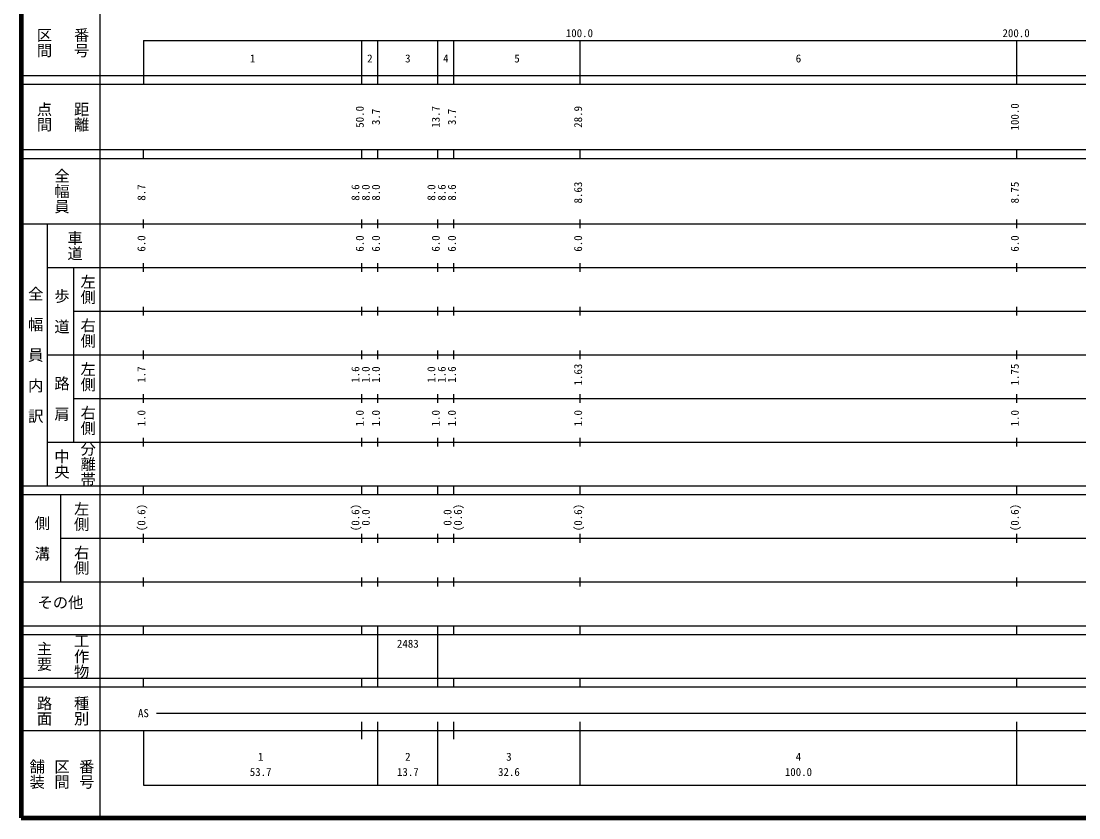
# Model space of a CAD drawing. Units: millimetres on the paper, enlarged 1000 times. Extents: x 40000 to 680000, y 20000 to 380000.
# Drawn here: x 40000 to 282206, y 20000 to 202409 of the extents above; entities that cross this region are included whole.
import ezdxf
from ezdxf.enums import TextEntityAlignment as Align

# ---------------------------------------------------------------- set-up
doc = ezdxf.new("R2010")
doc.units = ezdxf.units.MM
doc.header["$LTSCALE"] = 1000
doc.layers.add('M-TTL', color=2, linetype='Continuous', lineweight=140)
doc.layers.add('M-TTL-BAND', color=7, linetype='Continuous', lineweight=25)
doc.styles.add('@ＭＳ ゴシック', font='')
doc.styles.add('ＭＳ ゴシック', font='')
doc.styles.get('@ＭＳ ゴシック').set_extended_font_data('@MS Gothic')
doc.styles.get('ＭＳ ゴシック').set_extended_font_data('MS Gothic')

msp = doc.modelspace()

# ---------------------------------------------------------------- linework, layer by layer
at = {"layer": 'M-TTL'}
for p, q in [((40000, 380000), (40000, 20000)), ((40000, 20000), (680000, 20000))]:
    msp.add_line(p, q, dxfattribs=at)
at = {"layer": 'M-TTL-BAND'}
for p, q in [((58000, 370000), (58000, 20000)), ((68000, 198000), (579000, 198000)), ((68000, 198000), (68000, 188000)), ((118000, 188000), (118000, 198000)), ((121700, 188000), (121700, 198000)), ((135400, 188000), (135400, 198000)), ((139100, 188000), (139100, 198000)), ((168000, 188000), (168000, 198000)), ((268000, 188000), (268000, 198000)), ((40000, 190000), (579000, 190000)), ((40000, 188000), (579000, 188000)), ((40000, 173000), (579000, 173000)), ((68000, 171000), (68000, 173000)), ((118000, 171000), (118000, 173000)), ((121700, 171000), (121700, 173000)), ((135400, 171000), (135400, 173000)), ((139100, 171000), (139100, 173000)), ((168000, 171000), (168000, 173000)), ((268000, 171000), (268000, 173000)), ((40000, 171000), (579000, 171000)), ((40000, 156000), (579000, 156000)), ((46000, 96000), (46000, 156000)), ((68000, 155000), (68000, 157000)), ((118000, 155000), (118000, 157000)), ((121700, 155000), (121700, 157000)), ((135400, 155000), (135400, 157000)), ((139100, 155000), (139100, 157000)), ((168000, 155000), (168000, 157000)), ((268000, 155000), (268000, 157000)), ((46000, 146000), (579000, 146000)), ((52000, 146000), (52000, 106000)), ((68000, 145000), (68000, 147000)), ((118000, 145000), (118000, 147000)), ((121700, 145000), (121700, 147000)), ((135400, 145000), (135400, 147000)), ((139100, 145000), (139100, 147000)), ((168000, 145000), (168000, 147000)), ((268000, 145000), (268000, 147000)), ((52000, 136000), (579000, 136000)), ((68000, 135000), (68000, 137000)), ((118000, 135000), (118000, 137000)), ((121700, 135000), (121700, 137000)), ((135400, 135000), (135400, 137000)), ((139100, 135000), (139100, 137000)), ((168000, 135000), (168000, 137000)), ((268000, 135000), (268000, 137000)), ((46000, 126000), (579000, 126000)), ((68000, 125000), (68000, 127000)), ((118000, 125000), (118000, 127000)), ((121700, 125000), (121700, 127000)), ((135400, 125000), (135400, 127000)), ((139100, 125000), (139100, 127000)), ((168000, 125000), (168000, 127000)), ((268000, 125000), (268000, 127000)), ((68000, 115000), (68000, 117000)), ((118000, 115000), (118000, 117000)), ((121700, 115000), (121700, 117000)), ((135400, 115000), (135400, 117000)), ((139100, 115000), (139100, 117000)), ((168000, 115000), (168000, 117000)), ((268000, 115000), (268000, 117000)), ((52000, 116000), (579000, 116000)), ((68000, 105000), (68000, 107000)), ((118000, 105000), (118000, 107000)), ((121700, 105000), (121700, 107000)), ((135400, 105000), (135400, 107000)), ((139100, 105000), (139100, 107000)), ((168000, 105000), (168000, 107000)), ((268000, 105000), (268000, 107000)), ((46000, 106000), (579000, 106000)), ((40000, 96000), (579000, 96000)), ((68000, 94000), (68000, 96000)), ((118000, 94000), (118000, 96000)), ((121700, 94000), (121700, 96000)), ((135400, 94000), (135400, 96000)), ((139100, 94000), (139100, 96000)), ((168000, 94000), (168000, 96000)), ((268000, 94000), (268000, 96000)), ((40000, 94000), (579000, 94000)), ((49000, 94000), (49000, 74000)), ((68000, 83000), (68000, 85000)), ((118000, 83000), (118000, 85000)), ((121700, 83000), (121700, 85000)), ((135400, 83000), (135400, 85000)), ((139100, 83000), (139100, 85000)), ((168000, 83000), (168000, 85000)), ((268000, 83000), (268000, 85000)), ((49000, 84000), (579000, 84000)), ((40000, 74000), (579000, 74000)), ((68000, 73000), (68000, 75000)), ((118000, 73000), (118000, 75000)), ((121700, 73000), (121700, 75000)), ((135400, 73000), (135400, 75000)), ((139100, 73000), (139100, 75000)), ((168000, 73000), (168000, 75000)), ((268000, 73000), (268000, 75000)), ((40000, 64000), (579000, 64000)), ((68000, 62000), (68000, 64000)), ((118000, 62000), (118000, 64000)), ((121700, 62000), (121700, 64000)), ((135400, 62000), (135400, 64000)), ((139100, 62000), (139100, 64000)), ((168000, 62000), (168000, 64000)), ((268000, 62000), (268000, 64000)), ((40000, 62000), (579000, 62000)), ((121700, 52000), (121700, 62000)), ((135400, 52000), (135400, 62000)), ((40000, 52000), (579000, 52000)), ((68000, 50000), (68000, 52000)), ((118000, 50000), (118000, 52000)), ((121700, 50000), (121700, 52000)), ((135400, 50000), (135400, 52000)), ((139100, 50000), (139100, 52000)), ((168000, 50000), (168000, 52000)), ((268000, 50000), (268000, 52000)), ((40000, 50000), (579000, 50000)), ((71000, 44000), (565000, 44000)), ((118000, 38000), (118000, 42000)), ((121700, 27500), (121700, 42000)), ((135400, 27500), (135400, 42000)), ((139100, 38000), (139100, 42000)), ((168000, 27500), (168000, 42000)), ((268000, 27500), (268000, 42000)), ((40000, 40000), (579000, 40000)), ((68000, 40000), (68000, 27500)), ((68000, 27500), (579000, 27500))]:
    msp.add_line(p, q, dxfattribs=at)

# ---------------------------------------------------------------- texts
for s, height, rotation, style, p in [('区間', 2566, 270, '@ＭＳ ゴシック', (43250, 201000)), ('番号', 2566, 270, '@ＭＳ ゴシック', (51750, 201000)), ('点間', 2566, 270, '@ＭＳ ゴシック', (43250, 184000)), ('距離', 2566, 270, '@ＭＳ ゴシック', (51750, 184000)), ('50.0', 1833, 90, 'ＭＳ ゴシック', (119000, 178000)), ('3.7', 1833, 90, 'ＭＳ ゴシック', (122700, 178625)), ('13.7', 1833, 90, 'ＭＳ ゴシック', (136400, 178000)), ('3.7', 1833, 90, 'ＭＳ ゴシック', (140100, 178625)), ('28.9', 1833, 90, 'ＭＳ ゴシック', (169000, 178000)), ('100.0', 1833, 90, 'ＭＳ ゴシック', (269000, 177375)), ('全幅員', 2566, 270, '@ＭＳ ゴシック', (47250, 168750)), ('8.7', 1833, 90, 'ＭＳ ゴシック', (69000, 161299)), ('8.6', 1833, 90, 'ＭＳ ゴシック', (118000, 161299)), ('8.0', 1833, 90, 'ＭＳ ゴシック', (120370, 161299)), ('8.0', 1833, 90, 'ＭＳ ゴシック', (122700, 161299)), ('8.0', 1833, 90, 'ＭＳ ゴシック', (135400, 161299)), ('8.6', 1833, 90, 'ＭＳ ゴシック', (137770, 161299)), ('8.6', 1833, 90, 'ＭＳ ゴシック', (140100, 161299)), ('8.63', 1833, 90, 'ＭＳ ゴシック', (169000, 160674)), ('8.75', 1833, 90, 'ＭＳ ゴシック', (269000, 160674)), ('車道', 2566, 270, '@ＭＳ ゴシック', (50250, 154500)), ('6.0', 1833, 90, 'ＭＳ ゴシック', (69000, 149625)), ('6.0', 1833, 90, 'ＭＳ ゴシック', (119000, 149625)), ('6.0', 1833, 90, 'ＭＳ ゴシック', (122700, 149625)), ('6.0', 1833, 90, 'ＭＳ ゴシック', (136400, 149625)), ('6.0', 1833, 90, 'ＭＳ ゴシック', (140100, 149625)), ('6.0', 1833, 90, 'ＭＳ ゴシック', (169000, 149625)), ('6.0', 1833, 90, 'ＭＳ ゴシック', (269000, 149625)), ('左側', 2566, 270, '@ＭＳ ゴシック', (53250, 144500)), ('全\u3000幅\u3000員\u3000内\u3000訳', 2566, 270, '@ＭＳ ゴシック', (41250, 141750)), ('歩\u3000道', 2566, 270, '@ＭＳ ゴシック', (47250, 141250)), ('右側', 2566, 270, '@ＭＳ ゴシック', (53250, 134500)), ('左側', 2566, 270, '@ＭＳ ゴシック', (53250, 124500)), ('1.63', 1833, 90, 'ＭＳ ゴシック', (169000, 119000)), ('1.75', 1833, 90, 'ＭＳ ゴシック', (269000, 119000)), ('路\u3000肩', 2566, 270, '@ＭＳ ゴシック', (47250, 121250)), ('1.7', 1833, 90, 'ＭＳ ゴシック', (69000, 119625)), ('1.6', 1833, 90, 'ＭＳ ゴシック', (118000, 119625)), ('1.0', 1833, 90, 'ＭＳ ゴシック', (120370, 119625)), ('1.0', 1833, 90, 'ＭＳ ゴシック', (122700, 119625)), ('1.0', 1833, 90, 'ＭＳ ゴシック', (135400, 119625)), ('1.6', 1833, 90, 'ＭＳ ゴシック', (137770, 119625)), ('1.6', 1833, 90, 'ＭＳ ゴシック', (140100, 119625)), ('右側', 2566, 270, '@ＭＳ ゴシック', (53250, 114500)), ('1.0', 1833, 90, 'ＭＳ ゴシック', (69000, 109625)), ('1.0', 1833, 90, 'ＭＳ ゴシック', (119000, 109625)), ('1.0', 1833, 90, 'ＭＳ ゴシック', (122700, 109625)), ('1.0', 1833, 90, 'ＭＳ ゴシック', (136400, 109625)), ('1.0', 1833, 90, 'ＭＳ ゴシック', (140100, 109625)), ('1.0', 1833, 90, 'ＭＳ ゴシック', (169000, 109625)), ('1.0', 1833, 90, 'ＭＳ ゴシック', (269000, 109625)), ('中央', 2566, 270, '@ＭＳ ゴシック', (47250, 104500)), ('分離帯', 2566, 270, '@ＭＳ ゴシック', (53250, 106250)), ('左側', 2566, 270, '@ＭＳ ゴシック', (51750, 92500)), ('(0.6)', 1833, 90, 'ＭＳ ゴシック', (69000, 85639)), ('(0.6)', 1833, 90, 'ＭＳ ゴシック', (118000, 85639)), ('0.0', 1833, 90, 'ＭＳ ゴシック', (120370, 86889)), ('0.0', 1833, 90, 'ＭＳ ゴシック', (139100, 86889)), ('(0.6)', 1833, 90, 'ＭＳ ゴシック', (141470, 85639)), ('(0.6)', 1833, 90, 'ＭＳ ゴシック', (169000, 85639)), ('(0.6)', 1833, 90, 'ＭＳ ゴシック', (269000, 85639)), ('側\u3000溝', 2566, 270, '@ＭＳ ゴシック', (42750, 89250)), ('右側', 2566, 270, '@ＭＳ ゴシック', (51750, 82500)), ('工作物', 2566, 270, '@ＭＳ ゴシック', (51750, 62250)), ('主要', 2566, 270, '@ＭＳ ゴシック', (43250, 60500)), ('路面', 2566, 270, '@ＭＳ ゴシック', (43250, 48000)), ('種別', 2566, 270, '@ＭＳ ゴシック', (51750, 48000)), ('舗装', 2566, 270, '@ＭＳ ゴシック', (41583, 33500)), ('区間', 2566, 270, '@ＭＳ ゴシック', (47250, 33500)), ('番号', 2566, 270, '@ＭＳ ゴシック', (52917, 33500))]:
    msp.add_text(s, height=height, rotation=rotation, dxfattribs=dict(at, style=style)).set_placement(p, align=Align.BOTTOM_LEFT)
at = {"layer": 'M-TTL-BAND', "style": 'ＭＳ ゴシック'}
for s, height, p in [('100.0', 1833, (164719, 198195)), ('200.0', 1833, (264719, 198195)), ('1', 1833, (92375, 192405)), ('2', 1833, (119225, 192405)), ('3', 1833, (127925, 192405)), ('4', 1833, (136625, 192405)), ('5', 1833, (152925, 192405)), ('6', 1833, (217375, 192405)), ('その他', 2566, (43750, 67250)), ('2483', 1833, (126050, 58405)), ('AS', 1833, (66750, 42500)), ('1', 1833, (94225, 32523)), ('2', 1833, (127925, 32523)), ('3', 1833, (151075, 32523)), ('4', 1833, (217375, 32523)), ('53.7', 1833, (92350, 29033)), ('13.7', 1833, (126050, 29033)), ('32.6', 1833, (149200, 29033)), ('100.0', 1833, (214875, 29033))]:
    msp.add_text(s, height=height, dxfattribs=at).set_placement(p, align=Align.BOTTOM_LEFT)

doc.saveas('drawing.dxf')
